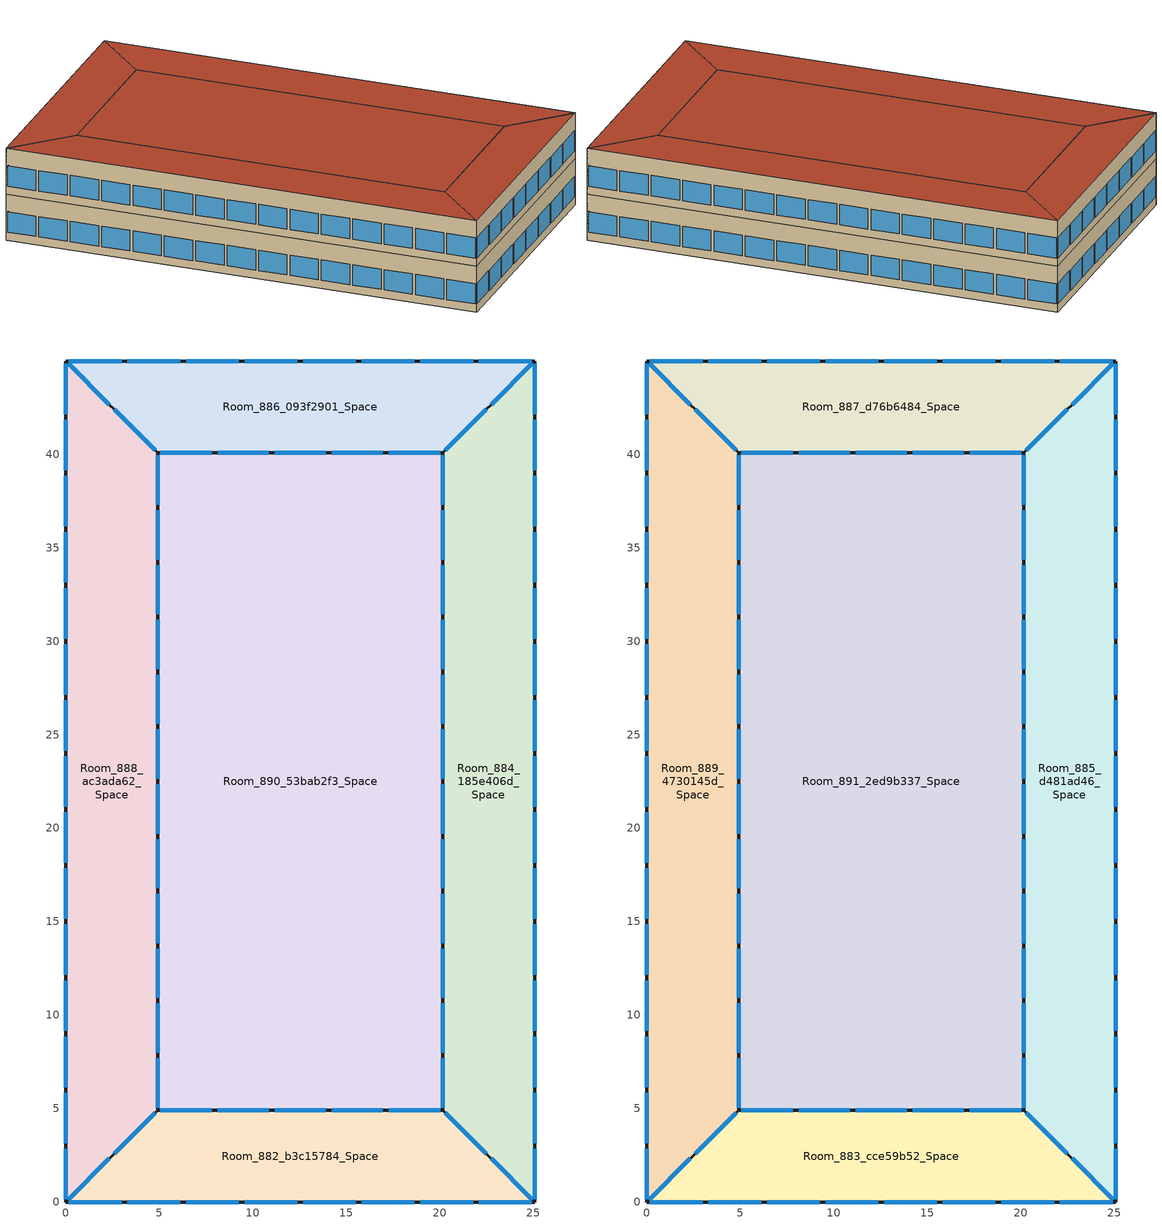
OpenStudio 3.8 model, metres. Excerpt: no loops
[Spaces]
Room_882_b3c15784_Space
 floor ground: 20.16,4.9 25.07,0 0,0 4.9,4.9 z0
 wall outside: 20.16,4.9 4.9,4.9 0,0 25.07,0 20.16,4.9 z0:4.5
 window: 20.01,4.9 17.26,4.9 / 16.96,4.9 14.21,4.9 / 13.91,4.9 11.16,4.9 / 10.85,4.9 8.11,4.9 / 7.8,4.9 5.06,4.9 / 4.78,4.78 2.57,2.57 / 2.33,2.33 0.12,0.12 / 24.94,0.12 22.74,2.33 / 22.49,2.57 20.29,4.78 / 0.16,0 2.98,0 / 3.29,0 6.11,0 / 6.42,0 9.24,0 / 9.56,0 12.38,0 / 12.69,0 15.51,0 / 15.82,0 18.64,0 / 18.96,0 21.78,0 / 22.09,0 24.91,0 z0.8:2.8
 roof outside: 0,0 25.07,0 20.16,4.9 4.9,4.9 z4.5
Room_884_185e406d_Space
 floor ground: 25.07,44.98 25.07,0 20.16,4.9 20.16,40.08 z0
 wall outside: 20.16,4.9 25.07,0 25.07,44.98 20.16,40.08 20.16,4.9 z0:4.5
 window: 20.29,4.78 22.49,2.57 / 22.74,2.33 24.94,0.12 / 20.16,39.94 20.16,37.3 / 20.16,37 20.16,34.37 / 20.16,34.07 20.16,31.43 / 20.16,31.14 20.16,28.5 / 20.16,28.21 20.16,25.57 / 20.16,25.28 20.16,22.64 / 20.16,22.35 20.16,19.71 / 20.16,19.41 20.16,16.78 / 20.16,16.48 20.16,13.84 / 20.16,13.55 20.16,10.91 / 20.16,10.62 20.16,7.98 / 20.16,7.69 20.16,5.05 / 24.94,44.86 22.74,42.66 / 22.49,42.41 20.29,40.2 / 25.07,0.15 25.07,2.85 / 25.07,3.15 25.07,5.85 / 25.07,6.15 25.07,8.85 / 25.07,9.15 25.07,11.85 / 25.07,12.15 25.07,14.84 / 25.07,15.14 25.07,17.84 / 25.07,18.14 25.07,20.84 / 25.07,21.14 25.07,23.84 / 25.07,24.14 25.07,26.84 / 25.07,27.14 25.07,29.84 / 25.07,30.14 25.07,32.84 / 25.07,33.14 25.07,35.84 / 25.07,36.14 25.07,38.84 / 25.07,39.14 25.07,41.84 / 25.07,42.14 25.07,44.83 z0.8:2.8
 roof outside: 20.16,40.08 20.16,4.9 25.07,0 25.07,44.98 z4.5
Room_886_093f2901_Space
 floor ground: 25.07,44.98 20.16,40.08 4.9,40.08 0,44.98 z0
 wall outside: 20.16,40.08 25.07,44.98 0,44.98 4.9,40.08 20.16,40.08 z0:4.5
 window: 20.29,40.2 22.49,42.41 / 22.74,42.66 24.94,44.86 / 5.06,40.08 7.8,40.08 / 8.11,40.08 10.85,40.08 / 11.16,40.08 13.91,40.08 / 14.21,40.08 16.96,40.08 / 17.26,40.08 20.01,40.08 / 0.12,44.86 2.33,42.66 / 2.57,42.41 4.78,40.2 / 24.91,44.98 22.09,44.98 / 21.78,44.98 18.96,44.98 / 18.64,44.98 15.82,44.98 / 15.51,44.98 12.69,44.98 / 12.38,44.98 9.56,44.98 / 9.24,44.98 6.42,44.98 / 6.11,44.98 3.29,44.98 / 2.98,44.98 0.16,44.98 z0.8:2.8
 roof outside: 0,44.98 4.9,40.08 20.16,40.08 25.07,44.98 z4.5
Room_888_ac3ada62_Space
 floor ground: 0,44.98 4.9,40.08 4.9,4.9 0,0 z0
 wall outside: 4.9,40.08 0,44.98 0,0 4.9,4.9 4.9,40.08 z0:4.5
 window: 4.78,40.2 2.57,42.41 / 2.33,42.66 0.12,44.86 / 0.12,0.12 2.33,2.33 / 2.57,2.57 4.78,4.78 / 4.9,5.05 4.9,7.69 / 4.9,7.98 4.9,10.62 / 4.9,10.91 4.9,13.55 / 4.9,13.84 4.9,16.48 / 4.9,16.78 4.9,19.41 / 4.9,19.71 4.9,22.35 / 4.9,22.64 4.9,25.28 / 4.9,25.57 4.9,28.21 / 4.9,28.5 4.9,31.14 / 4.9,31.43 4.9,34.07 / 4.9,34.37 4.9,37 / 4.9,37.3 4.9,39.94 / 0,44.83 0,42.14 / 0,41.84 0,39.14 / 0,38.84 0,36.14 / 0,35.84 0,33.14 / 0,32.84 0,30.14 / 0,29.84 0,27.14 / 0,26.84 0,24.14 / 0,23.84 0,21.14 / 0,20.84 0,18.14 / 0,17.84 0,15.14 / 0,14.84 0,12.15 / 0,11.85 0,9.15 / 0,8.85 0,6.15 / 0,5.85 0,3.15 / 0,2.85 0,0.15 z0.8:2.8
 roof outside: 0,44.98 0,0 4.9,4.9 4.9,40.08 z4.5
Room_890_53bab2f3_Space
 floor ground: 20.16,40.08 20.16,4.9 4.9,4.9 4.9,40.08 z0
 wall outside: 4.9,40.08 4.9,4.9 20.16,4.9 20.16,40.08 4.9,40.08 z0:4.5
 window: 4.9,39.94 4.9,37.3 / 4.9,37 4.9,34.37 / 4.9,34.07 4.9,31.43 / 4.9,31.14 4.9,28.5 / 4.9,28.21 4.9,25.57 / 4.9,25.28 4.9,22.64 / 4.9,22.35 4.9,19.71 / 4.9,19.41 4.9,16.78 / 4.9,16.48 4.9,13.84 / 4.9,13.55 4.9,10.91 / 4.9,10.62 4.9,7.98 / 4.9,7.69 4.9,5.05 / 20.01,40.08 17.26,40.08 / 16.96,40.08 14.21,40.08 / 13.91,40.08 11.16,40.08 / 10.85,40.08 8.11,40.08 / 7.8,40.08 5.06,40.08 / 20.16,5.05 20.16,7.69 / 20.16,7.98 20.16,10.62 / 20.16,10.91 20.16,13.55 / 20.16,13.84 20.16,16.48 / 20.16,16.78 20.16,19.41 / 20.16,19.71 20.16,22.35 / 20.16,22.64 20.16,25.28 / 20.16,25.57 20.16,28.21 / 20.16,28.5 20.16,31.14 / 20.16,31.43 20.16,34.07 / 20.16,34.37 20.16,37 / 20.16,37.3 20.16,39.94 / 5.06,4.9 7.8,4.9 / 8.11,4.9 10.85,4.9 / 11.16,4.9 13.91,4.9 / 14.21,4.9 16.96,4.9 / 17.26,4.9 20.01,4.9 z0.8:2.8
 roof outside: 4.9,40.08 4.9,4.9 20.16,4.9 20.16,40.08 z4.5
Room_883_cce59b52_Space
 floor outside: 20.16,4.9 25.07,0 0,0 4.9,4.9 z4.5
 wall outside: 20.16,4.9 4.9,4.9 0,0 25.07,0 20.16,4.9 z4.5:9
 window: 20.01,4.9 17.26,4.9 / 16.96,4.9 14.21,4.9 / 13.91,4.9 11.16,4.9 / 10.85,4.9 8.11,4.9 / 7.8,4.9 5.06,4.9 / 4.78,4.78 2.57,2.57 / 2.33,2.33 0.12,0.12 / 24.94,0.12 22.74,2.33 / 22.49,2.57 20.29,4.78 / 0.16,0 2.98,0 / 3.29,0 6.11,0 / 6.42,0 9.24,0 / 9.56,0 12.38,0 / 12.69,0 15.51,0 / 15.82,0 18.64,0 / 18.96,0 21.78,0 / 22.09,0 24.91,0 z5.3:7.3
 roof outside: 0,0 25.07,0 20.16,4.9 4.9,4.9 z9
Room_885_d481ad46_Space
 floor outside: 25.07,44.98 25.07,0 20.16,4.9 20.16,40.08 z4.5
 wall outside: 20.16,4.9 25.07,0 25.07,44.98 20.16,40.08 20.16,4.9 z4.5:9
 window: 20.29,4.78 22.49,2.57 / 22.74,2.33 24.94,0.12 / 20.16,39.94 20.16,37.3 / 20.16,37 20.16,34.37 / 20.16,34.07 20.16,31.43 / 20.16,31.14 20.16,28.5 / 20.16,28.21 20.16,25.57 / 20.16,25.28 20.16,22.64 / 20.16,22.35 20.16,19.71 / 20.16,19.41 20.16,16.78 / 20.16,16.48 20.16,13.84 / 20.16,13.55 20.16,10.91 / 20.16,10.62 20.16,7.98 / 20.16,7.69 20.16,5.05 / 24.94,44.86 22.74,42.66 / 22.49,42.41 20.29,40.2 / 25.07,0.15 25.07,2.85 / 25.07,3.15 25.07,5.85 / 25.07,6.15 25.07,8.85 / 25.07,9.15 25.07,11.85 / 25.07,12.15 25.07,14.84 / 25.07,15.14 25.07,17.84 / 25.07,18.14 25.07,20.84 / 25.07,21.14 25.07,23.84 / 25.07,24.14 25.07,26.84 / 25.07,27.14 25.07,29.84 / 25.07,30.14 25.07,32.84 / 25.07,33.14 25.07,35.84 / 25.07,36.14 25.07,38.84 / 25.07,39.14 25.07,41.84 / 25.07,42.14 25.07,44.83 z5.3:7.3
 roof outside: 20.16,40.08 20.16,4.9 25.07,0 25.07,44.98 z9
Room_887_d76b6484_Space
 floor outside: 25.07,44.98 20.16,40.08 4.9,40.08 0,44.98 z4.5
 wall outside: 20.16,40.08 25.07,44.98 0,44.98 4.9,40.08 20.16,40.08 z4.5:9
 window: 20.29,40.2 22.49,42.41 / 22.74,42.66 24.94,44.86 / 5.06,40.08 7.8,40.08 / 8.11,40.08 10.85,40.08 / 11.16,40.08 13.91,40.08 / 14.21,40.08 16.96,40.08 / 17.26,40.08 20.01,40.08 / 0.12,44.86 2.33,42.66 / 2.57,42.41 4.78,40.2 / 24.91,44.98 22.09,44.98 / 21.78,44.98 18.96,44.98 / 18.64,44.98 15.82,44.98 / 15.51,44.98 12.69,44.98 / 12.38,44.98 9.56,44.98 / 9.24,44.98 6.42,44.98 / 6.11,44.98 3.29,44.98 / 2.98,44.98 0.16,44.98 z5.3:7.3
 roof outside: 0,44.98 4.9,40.08 20.16,40.08 25.07,44.98 z9
Room_889_4730145d_Space
 floor outside: 0,44.98 4.9,40.08 4.9,4.9 0,0 z4.5
 wall outside: 4.9,40.08 0,44.98 0,0 4.9,4.9 4.9,40.08 z4.5:9
 window: 4.78,40.2 2.57,42.41 / 2.33,42.66 0.12,44.86 / 0.12,0.12 2.33,2.33 / 2.57,2.57 4.78,4.78 / 4.9,5.05 4.9,7.69 / 4.9,7.98 4.9,10.62 / 4.9,10.91 4.9,13.55 / 4.9,13.84 4.9,16.48 / 4.9,16.78 4.9,19.41 / 4.9,19.71 4.9,22.35 / 4.9,22.64 4.9,25.28 / 4.9,25.57 4.9,28.21 / 4.9,28.5 4.9,31.14 / 4.9,31.43 4.9,34.07 / 4.9,34.37 4.9,37 / 4.9,37.3 4.9,39.94 / 0,44.83 0,42.14 / 0,41.84 0,39.14 / 0,38.84 0,36.14 / 0,35.84 0,33.14 / 0,32.84 0,30.14 / 0,29.84 0,27.14 / 0,26.84 0,24.14 / 0,23.84 0,21.14 / 0,20.84 0,18.14 / 0,17.84 0,15.14 / 0,14.84 0,12.15 / 0,11.85 0,9.15 / 0,8.85 0,6.15 / 0,5.85 0,3.15 / 0,2.85 0,0.15 z5.3:7.3
 roof outside: 0,44.98 0,0 4.9,4.9 4.9,40.08 z9
Room_891_2ed9b337_Space
 floor outside: 20.16,40.08 20.16,4.9 4.9,4.9 4.9,40.08 z4.5
 wall outside: 4.9,40.08 4.9,4.9 20.16,4.9 20.16,40.08 4.9,40.08 z4.5:9
 window: 4.9,39.94 4.9,37.3 / 4.9,37 4.9,34.37 / 4.9,34.07 4.9,31.43 / 4.9,31.14 4.9,28.5 / 4.9,28.21 4.9,25.57 / 4.9,25.28 4.9,22.64 / 4.9,22.35 4.9,19.71 / 4.9,19.41 4.9,16.78 / 4.9,16.48 4.9,13.84 / 4.9,13.55 4.9,10.91 / 4.9,10.62 4.9,7.98 / 4.9,7.69 4.9,5.05 / 20.01,40.08 17.26,40.08 / 16.96,40.08 14.21,40.08 / 13.91,40.08 11.16,40.08 / 10.85,40.08 8.11,40.08 / 7.8,40.08 5.06,40.08 / 20.16,5.05 20.16,7.69 / 20.16,7.98 20.16,10.62 / 20.16,10.91 20.16,13.55 / 20.16,13.84 20.16,16.48 / 20.16,16.78 20.16,19.41 / 20.16,19.71 20.16,22.35 / 20.16,22.64 20.16,25.28 / 20.16,25.57 20.16,28.21 / 20.16,28.5 20.16,31.14 / 20.16,31.43 20.16,34.07 / 20.16,34.37 20.16,37 / 20.16,37.3 20.16,39.94 / 5.06,4.9 7.8,4.9 / 8.11,4.9 10.85,4.9 / 11.16,4.9 13.91,4.9 / 14.21,4.9 16.96,4.9 / 17.26,4.9 20.01,4.9 z5.3:7.3
 roof outside: 4.9,40.08 4.9,4.9 20.16,4.9 20.16,40.08 z9
[Building]
1360_rue Ropery (MTL)_212428_Y_2002_low: North Axis {deg}=0; Default Construction Set=Office_ 1980 2005_6A 2; Standards Building Type=MediumOffice
[Site]
Montreal Int'l: Latitude {deg}=45.47; Longitude {deg}=-73.75; Time Zone {hr}=-5; Elevation {m}=36; Terrain=City
[SizingPeriod:DesignDay] Day of Month=21
Name | Maximum Dry-Bulb Temperature {C} | Daily Dry-Bulb Temperature Range {deltaC} | Barometric Pressure {Pa} | Wind Speed {m/s} | Wind Direction {deg} | Sky Clearness | Month | Day Type | Humidity Condition Type | Wetbulb or DewPoint at Maximum Dry-Bulb {C} | Solar Model Indicator | Rain Indicator | Snow Indicator | Daylight Saving Time Indicator | Dry-Bulb Temperature Range Modifier Type | ASHRAE Clear Sky Optical Depth for Beam Irradiance | ASHRAE Clear Sky Optical Depth for Diffuse Irradiance | Enthalpy at Maximum Dry-Bulb {J/kg}
Montreal Int'l Heating Design Day 99.6% Condns DB | -22.8 | 0 | 101099 | 3.6 | 294 | 0 | 1 | WinterDesignDay | Wetbulb | -22.8 | ASHRAEClearSky
Montreal Int'l Cooling Design Day 0.4% Condns DB=>MWB | 29.4 | 9.7 | 101099 | 4.8 | 228 | 1 | 7 | SummerDesignDay | Wetbulb | 22.7 | ASHRAEClearSky
Montreal Int'l Ann Htg 99.6% Condns DB | -23.7 | 0 | 100893 | 3.9 | 260 | 0 | 1 | WinterDesignDay | Wetbulb | -23.7 | ASHRAEClearSky | No | No | No | DefaultMultipliers
Montreal Int'l Ann Hum_n 99.6% Condns DP=>MCDB | -23 | 0 | 100893 | 3.9 | 260 | 0 | 1 | WinterDesignDay | Dewpoint | -30.5 | ASHRAEClearSky | No | No | No | DefaultMultipliers
Montreal Int'l Ann Htg Wind 99.6% Condns WS=>MCDB | -5.3 | 0 | 100893 | 12.9 | 260 | 0 | 1 | WinterDesignDay | Wetbulb | -5.3 | ASHRAEClearSky | No | No | No | DefaultMultipliers
Montreal Int'l Ann Clg .4% Condns DB=>MWB | 30 | 9.3 | 100893 | 4.9 | 220 |  | 7 | SummerDesignDay | Wetbulb | 22.1 | ASHRAETau | No | No | No | DefaultMultipliers | 0.465 | 1.966
Montreal Int'l Ann Clg .4% Condns WB=>MDB | 28.1 | 9.3 | 100893 | 4.9 | 220 |  | 7 | SummerDesignDay | Wetbulb | 23.2 | ASHRAETau | No | No | No | DefaultMultipliers | 0.465 | 1.966
Montreal Int'l Ann Clg .4% Condns DP=>MDB | 26 | 9.3 | 100893 | 4.9 | 220 |  | 7 | SummerDesignDay | Dewpoint | 21.6 | ASHRAETau | No | No | No | DefaultMultipliers | 0.465 | 1.966
Montreal Int'l Ann Clg .4% Condns Enth=>MDB | 28.1 | 9.3 | 100893 | 4.9 | 220 |  | 7 | SummerDesignDay | Enthalpy | 23 | ASHRAETau | No | No | No | DefaultMultipliers | 0.465 | 1.966 | 69300
[Site:WaterMainsTemperature]
Calculation Method=CorrelationFromWeatherFile
[ClimateZones]
Climate Zone Institution Name 1=ASHRAE; Climate Zone Document Name 1=ANSI/ASHRAE Standard 169; Climate Zone Document Year 1=2006; Climate Zone Value 1=6A; Climate Zone Institution Name 2=CEC; Climate Zone Document Name 2=California Climate Zone Descriptions; Climate Zone Document Year 2=1995
[Material:NoMass] Thermal Absorptance=0.9
Name | Roughness | Thermal Resistance {m2-K/W} | Solar Absorptance | Visible Absorptance
AQNC2024NMair less15 mm | MediumRough | 0.16 | 0.7 | 0.7
CP02 CARPET PAD | Smooth | 0.1 | 0.8 | 0.8
[Material]
Name | Roughness | Thickness {m} | Conductivity {W/m-K} | Density {kg/m3} | Specific Heat {J/kg-K} | Thermal Absorptance | Solar Absorptance | Visible Absorptance
G05 25mm wood | MediumSmooth | 0.0254 | 0.15 | 608 | 1630 | 0.9 | 0.5 | 0.5
AQNC2024standard concrete | MediumRough | 0.2 | 2.5 | 2400 | 840 | 0.7 | 0.7 | 0.7
AQNC2024concrete blocks | MediumRough | 0.2 | 1.1 | 800 | 920 | 0.7 | 0.7 | 0.7
AQNC2024expanded polystyrene type I 5 cm 1 | MediumRough | 0.05 | 0.0385 | 15 | 1500 | 0.7 | 0.7 | 0.7
AQNC2024gypsum board | MediumRough | 0.1 | 0.159 | 800 | 1090 | 0.7 | 0.7 | 0.7
AQNC2024built-up roofing 1 | MediumRough | 0.1 | 0.162 | 1121 | 1470 | 0.7 | 0.7 | 0.7
AQNC2024expanded polystyrene type I 15 cm 1 | MediumRough | 0.15 | 0.0385 | 15 | 1500 | 0.7 | 0.7 | 0.7
F16 Acoustic tile | MediumSmooth | 0.0191 | 0.06 | 368 | 590 | 0.9 | 0.3 | 0.3
M11 100mm lightweight concrete | MediumRough | 0.1016 | 0.53 | 1280 | 840 | 0.9 | 0.5 | 0.5
G01a 19mm gypsum board | MediumSmooth | 0.019 | 0.16 | 800 | 1090 | 0.9 | 0.4 | 0.4
MAT-CC05 4 HW CONCRETE | Rough | 0.1016 | 1.311 | 2240 | 836.8 | 0.9 | 0.85 | 0.85
I01 25mm insulation board | MediumRough | 0.0254 | 0.03 | 43 | 1210 | 0.9 | 0.6 | 0.6
F08 Metal surface 3; F08 Metal surface 4 | Smooth | 0.0008 | 45.28 | 7824 | 500 | 0.9 | 0.7 | 0.7
[WindowMaterial:SimpleGlazingSystem]
Double glazing good office: U-Factor {W/m2-K}=2.96; Solar Heat Gain Coefficient=0.4
[WindowMaterial:Glazing]
Clear 3mm: Optical Data Type=SpectralAverage; Thickness {m}=0.003; Solar Transmittance at Normal Incidence=0.837; Front Side Solar Reflectance at Normal Incidence=0.075; Back Side Solar Reflectance at Normal Incidence=0; Visible Transmittance at Normal Incidence=0.898; Front Side Visible Reflectance at Normal Incidence=0.081; Back Side Visible Reflectance at Normal Incidence=0; Infrared Transmittance at Normal Incidence=0; Front Side Infrared Hemispherical Emissivity=0.84; Back Side Infrared Hemispherical Emissivity=0.84; Conductivity {W/m-K}=0.9; Dirt Correction Factor for Solar and Visible Transmittance=1; Solar Diffusing=No
[Construction]
Interior Partition; Interior Door; Interior Partition 3: G05 25mm wood
AQ_Office_2024_Office  ground 1980 2005 6A: AQNC2024standard concrete, AQNC2024NMair less15 mm
AQ_Office_2024_Office  Wall 1980 2005 6A: AQNC2024concrete blocks, AQNC2024expanded polystyrene type I 5 cm 1, AQNC2024gypsum board
AQ_Office_2024_Office  roof 1980 2005 6A: AQNC2024built-up roofing 1, AQNC2024expanded polystyrene type I 15 cm 1
Interior Floor: F16 Acoustic tile, F05 Ceiling air space resistance, M11 100mm lightweight concrete
Interior Wall: G01a 19mm gypsum board, F04 Wall air space resistance, G01a 19mm gypsum board
Interior Ceiling: M11 100mm lightweight concrete, F05 Ceiling air space resistance, F16 Acoustic tile
ExtSlabCarpet 4in ClimateZone 1-8: MAT-CC05 4 HW CONCRETE, CP02 CARPET PAD
Double Glazing 2.96: Double glazing good office
Interior Window: Clear 3mm
Exterior Door 2: F08 Metal surface 3, I01 25mm insulation board
Exterior Door 3: F08 Metal surface 4, I01 25mm insulation board
[DefaultSurfaceConstructions]
Name | Floor Construction | Wall Construction | Roof Ceiling Construction
Default Surface Constructions 24; Default Surface Constructions 38 | AQ_Office_2024_Office  ground 1980 2005 6A | AQ_Office_2024_Office  Wall 1980 2005 6A | AQ_Office_2024_Office  roof 1980 2005 6A
Default Surface Constructions 36; Default Surface Constructions 39 | Interior Floor | Interior Wall | Interior Ceiling
Default Surface Constructions 37; Default Surface Constructions 40 | ExtSlabCarpet 4in ClimateZone 1-8 | ExtSlabCarpet 4in ClimateZone 1-8 | ExtSlabCarpet 4in ClimateZone 1-8
[DefaultSubSurfaceConstructions]
Name | Fixed Window Construction | Operable Window Construction | Door Construction | Tubular Daylight Dome Construction | Tubular Daylight Diffuser Construction
Default Sub Surface Constructions 28; Default Sub Surface Constructions 31 | Interior Window | Interior Window | Interior Door
Default Sub Surface Constructions 29 | Double Glazing 2.96 | Double Glazing 2.96 | Exterior Door 2 | Interior Window | Interior Window
Default Sub Surface Constructions 30 | Double Glazing 2.96 | Double Glazing 2.96 | Exterior Door 3 | Interior Window | Interior Window
[Material:AirGap]
Name | Thermal Resistance {m2-K/W}
F05 Ceiling air space resistance | 0.18
F04 Wall air space resistance | 0.15
[DefaultConstructionSet] Interior Partition Construction=Interior Partition; Adiabatic Surface Construction=Interior Partition 3
Name | Default Exterior Surface Constructions | Default Interior Surface Constructions | Default Ground Contact Surface Constructions | Default Exterior SubSurface Constructions | Default Interior SubSurface Constructions
Office_ 1980 2005_6A | Default Surface Constructions 38 | Default Surface Constructions 39 | Default Surface Constructions 40 | Default Sub Surface Constructions 29 | Default Sub Surface Constructions 31
Office_ 1980 2005_6A 2 | Default Surface Constructions 24 | Default Surface Constructions 36 | Default Surface Constructions 37 | Default Sub Surface Constructions 30 | Default Sub Surface Constructions 28
[SpaceType]
MediumOffice Building: Default Construction Set=Office_ 1980 2005_6A; Design Specification Outdoor Air Object=MediumOffice Building_Ventilation
[People:Definition]
MediumOffice Building_People: Number of People Calculation Method=People/Area; People per Space Floor Area {person/m2}=0.0711847; Fraction Radiant=0.3; Sensible Heat Fraction=Autocalculate
[People]
MediumOffice Building_People: People Definition=MediumOffice Building_People; Space or SpaceType=MediumOffice Building; Number of People Schedule=NECB-A-Occupancy; Activity Level Schedule=MediumOffice Building_People_Act Schedule; Multiplier=1
[Lights:Definition]
MediumOffice Building_Lighting: Design Level Calculation Method=Watts/Area; Watts per Space Floor Area {W/m2}=6.68315; Fraction Radiant=0.7; Fraction Visible=0.2; Return Air Fraction=0
[Lights]
MediumOffice Building_Lighting: Lights Definition=MediumOffice Building_Lighting; Space or SpaceType=MediumOffice Building; Schedule=NECB-A-Lighting; Fraction Replaceable=1
[ElectricEquipment:Definition]
MediumOffice Building_Electric Equipment: Design Level Calculation Method=Watts/Area; Watts per Space Floor Area {W/m2}=7.54366; Fraction Latent=0; Fraction Radiant=0.5; Fraction Lost=0
[ElectricEquipment]
MediumOffice Building_Electric Equipment: Electric Equipment Definition=MediumOffice Building_Electric Equipment; Space or SpaceType=MediumOffice Building; Schedule=NECB-A-Electric-Equipment
[SpaceInfiltration:DesignFlowRate]
MediumOffice Building_Infiltration: Space or SpaceType=MediumOffice Building; Schedule=MediumOffice Building_Infiltration Schedule; Design Flow Rate Calculation Method=Flow/ExteriorArea; Flow per Exterior Surface Area {m3/s-m2}=0.000226568; Constant Term Coefficient=1; Temperature Term Coefficient=0; Velocity Term Coefficient=0
[DesignSpecification:OutdoorAir]
MediumOffice Building_Ventilation: Outdoor Air Flow per Person {m3/s-person}=0.00175762; Outdoor Air Flow per Floor Area {m3/s-m2}=0.000336663; Outdoor Air Flow Rate {m3/s}=0; Outdoor Air Flow Air Changes per Hour {1/hr}=0
[Space] Space Type=MediumOffice Building
Name | Building Story | Thermal Zone
Room_882_b3c15784_Space | Floor1 | Room_882_b3c15784
Room_883_cce59b52_Space | Floor2 | Room_883_cce59b52
Room_884_185e406d_Space | Floor1 | Room_884_185e406d
Room_885_d481ad46_Space | Floor2 | Room_885_d481ad46
Room_886_093f2901_Space | Floor1 | Room_886_093f2901
Room_887_d76b6484_Space | Floor2 | Room_887_d76b6484
Room_888_ac3ada62_Space | Floor1 | Room_888_ac3ada62
Room_889_4730145d_Space | Floor2 | Room_889_4730145d
Room_890_53bab2f3_Space | Floor1 | Room_890_53bab2f3
Room_891_2ed9b337_Space | Floor2 | Room_891_2ed9b337
[ThermalZone] Ceiling Height {m}=4.5; Use Ideal Air Loads=No
Name | Volume {m3} | Thermostat
Room_882_b3c15784 | 444.823 | MediumOffice Building_Setpoint
Room_883_cce59b52 | 444.823 | MediumOffice Building_Setpoint 1
Room_884_185e406d | 884.258 | MediumOffice Building_Setpoint 2
Room_885_d481ad46 | 884.258 | MediumOffice Building_Setpoint 3
Room_886_093f2901 | 444.823 | MediumOffice Building_Setpoint 4
Room_887_d76b6484 | 444.823 | MediumOffice Building_Setpoint 5
Room_888_ac3ada62 | 884.258 | MediumOffice Building_Setpoint 6
Room_889_4730145d | 884.258 | MediumOffice Building_Setpoint 7
Room_890_53bab2f3 | 2415.9 | MediumOffice Building_Setpoint 8
Room_891_2ed9b337 | 2415.9 | MediumOffice Building_Setpoint 9
[BuildingStory]
Floor1; Floor2
[WaterUse:Equipment:Definition] Target Temperature Schedule=60.0C Hot Water; Sensible Fraction Schedule=0.2 Hot Water Sensible Fraction; Latent Fraction Schedule=0.05 Hot Water Latent Fraction
Name | Peak Flow Rate {m3/s}
MediumOffice Building_Service Hot Water..Room_882_b3c15784; MediumOffice Building_Service Hot Water..Room_883_cce59b52; MediumOffice Building_Service Hot Water..Room_886_093f2901; MediumOffice Building_Service Hot Water..Room_887_d76b6484 | 1.06395e-06
MediumOffice Building_Service Hot Water..Room_884_185e406d; MediumOffice Building_Service Hot Water..Room_885_d481ad46; MediumOffice Building_Service Hot Water..Room_888_ac3ada62; MediumOffice Building_Service Hot Water..Room_889_4730145d | 2.11502e-06
MediumOffice Building_Service Hot Water..Room_890_53bab2f3; MediumOffice Building_Service Hot Water..Room_891_2ed9b337 | 5.7785e-06
[WaterUse:Equipment] Flow Rate Fraction Schedule=MediumOffice Building_Service Hot Water Schedule
Name | Water Use Equipment Definition | Space
MediumOffice Building_Service Hot Water..Room_882_b3c15784 | MediumOffice Building_Service Hot Water..Room_882_b3c15784 | Room_882_b3c15784_Space
MediumOffice Building_Service Hot Water..Room_883_cce59b52 | MediumOffice Building_Service Hot Water..Room_883_cce59b52 | Room_883_cce59b52_Space
MediumOffice Building_Service Hot Water..Room_884_185e406d | MediumOffice Building_Service Hot Water..Room_884_185e406d | Room_884_185e406d_Space
MediumOffice Building_Service Hot Water..Room_885_d481ad46 | MediumOffice Building_Service Hot Water..Room_885_d481ad46 | Room_885_d481ad46_Space
MediumOffice Building_Service Hot Water..Room_886_093f2901 | MediumOffice Building_Service Hot Water..Room_886_093f2901 | Room_886_093f2901_Space
MediumOffice Building_Service Hot Water..Room_887_d76b6484 | MediumOffice Building_Service Hot Water..Room_887_d76b6484 | Room_887_d76b6484_Space
MediumOffice Building_Service Hot Water..Room_888_ac3ada62 | MediumOffice Building_Service Hot Water..Room_888_ac3ada62 | Room_888_ac3ada62_Space
MediumOffice Building_Service Hot Water..Room_889_4730145d | MediumOffice Building_Service Hot Water..Room_889_4730145d | Room_889_4730145d_Space
MediumOffice Building_Service Hot Water..Room_890_53bab2f3 | MediumOffice Building_Service Hot Water..Room_890_53bab2f3 | Room_890_53bab2f3_Space
MediumOffice Building_Service Hot Water..Room_891_2ed9b337 | MediumOffice Building_Service Hot Water..Room_891_2ed9b337 | Room_891_2ed9b337_Space
[ThermostatSetpoint:DualSetpoint] Heating Setpoint Temperature Schedule=NECB-A-Thermostat Setpoint-Heating; Cooling Setpoint Temperature Schedule=NECB-A-Thermostat Setpoint-Cooling
MediumOffice Building_Setpoint; MediumOffice Building_Setpoint 1; MediumOffice Building_Setpoint 2; MediumOffice Building_Setpoint 3; MediumOffice Building_Setpoint 4; MediumOffice Building_Setpoint 5; MediumOffice Building_Setpoint 6; MediumOffice Building_Setpoint 7; MediumOffice Building_Setpoint 8; MediumOffice Building_Setpoint 9
[Schedule:Ruleset]
Name | Default Day Schedule | Summer Design Day Schedule | Winter Design Day Schedule | Holiday Schedule
MediumOffice Building_Service Hot Water Schedule | MediumOffice Building_Service Hot Water Schedule_Sunday | MediumOffice Building_Service Hot Water Schedule_SmrDsn 1 | MediumOffice Building_Service Hot Water Schedule_WntrDsn 1 | MediumOffice Building_Service Hot Water Schedule_Hol 1
MediumOffice Building_Infiltration Schedule | MediumOffice Building_Infiltration Schedule_Sunday | MediumOffice Building_Infiltration Schedule_SmrDsn 1 | MediumOffice Building_Infiltration Schedule_WntrDsn 1 | MediumOffice Building_Infiltration Schedule_Hol 1
MediumOffice Building_People_Act Schedule | MediumOffice Building_People_Act Schedule_Sunday | MediumOffice Building_People_Act Schedule_SmrDsn 1 | MediumOffice Building_People_Act Schedule_WntrDsn 1 | MediumOffice Building_People_Act Schedule_Hol 1
60.0C Hot Water | Schedule Day 15
0.2 Hot Water Sensible Fraction | Schedule Day 16
0.05 Hot Water Latent Fraction | Schedule Day 17
NECB-A-Occupancy | NECB-A-Occupancy_Default |  |  | NECB-A-Occupancy_Hol 1
NECB-A-Lighting | NECB-A-Lighting_Default |  |  | NECB-A-Lighting_Hol 1
NECB-A-Electric-Equipment | NECB-A-Electric-Equipment_Default |  |  | NECB-A-Electric-Equipment_Hol 1
NECB-A-Thermostat Setpoint-Cooling | NECB-A-Thermostat Setpoint-Cooling_Default |  |  | NECB-A-Thermostat Setpoint-Cooling_Hol 1
NECB-A-Thermostat Setpoint-Heating | NECB-A-Thermostat Setpoint-Heating_Default |  |  | NECB-A-Thermostat Setpoint-Heating_Hol 1
[Schedule:Day]
MediumOffice Building_Service Hot Water Schedule_Sunday; MediumOffice Building_Service Hot Water Schedule_Hol 1: No, 6, 0, 0, 11, 0, 0.04, 13, 0, 0.06, 14, 0, 0.09, 15, 0, 0.06, 18, 0, 0.04, 24, 0, 0
MediumOffice Building_Service Hot Water Schedule_SmrDsn 1; Schedule Day 5: No, 6, 0, 0, 7, 0, 0.07, 8, 0, 0.19, 9, 0, 0.35, 10, 0, 0.38, 11, 0, 0.39, 12, 0, 0.47, 13, 0, 0.57, 14, 0, 0.54, 15, 0, 0.34, 16, 0, 0.33, 17, 0, 0.44, 18, 0, 0.26, 19, 0, 0.21, 20, 0, 0.15, 21, 0, 0.17, 22, 0, 0.08, 24, 0, 0.05
MediumOffice Building_Service Hot Water Schedule_WntrDsn 1; Schedule Day 6: No, 6, 0, 0, 7, 0, 0.07, 8, 0, 0.11, 9, 0, 0.15, 10, 0, 0.21, 11, 0, 0.19, 12, 0, 0.23, 13, 0, 0.2, 14, 0, 0.19, 15, 0, 0.15, 16, 0, 0.13, 17, 0, 0.14, 19, 0, 0.07, 24, 0, 0
MediumOffice Building_Infiltration Schedule_Sunday; MediumOffice Building_Infiltration Schedule_Hol 1: No, 24, 0, 1
MediumOffice Building_Infiltration Schedule_SmrDsn 1; Schedule Day 11: No, 6, 0, 1, 22, 0, 0.25, 24, 0, 1
MediumOffice Building_Infiltration Schedule_WntrDsn 1; Schedule Day 12: No, 6, 0, 1, 18, 0, 0.25, 24, 0, 1
MediumOffice Building_People_Act Schedule_Sunday; MediumOffice Building_People_Act Schedule_Hol 1; MediumOffice Building_People_Act Schedule_SmrDsn 1; MediumOffice Building_People_Act Schedule_WntrDsn 1: No, 24, 0, 120
Schedule Day 15: No, 24, 0, 60
Schedule Day 16; NECB-A-Electric-Equipment_Hol 1; Schedule Day 30; Schedule Day 31: No, 24, 0, 0.2
Schedule Day 17; NECB-A-Lighting_Hol 1; Schedule Day 39; Schedule Day 40: No, 24, 0, 0.05
NECB-A-Occupancy_Default; Schedule Day 23: No, 7, 0, 0, 8, 0, 0.1, 9, 0, 0.7, 12, 0, 0.9, 14, 0, 0.5, 17, 0, 0.9, 18, 0, 0.7, 19, 0, 0.3, 23, 0, 0.1, 24, 0, 0
NECB-A-Occupancy_Hol 1; Schedule Day 24; Schedule Day 25: No, 24, 0, 0
NECB-A-Lighting_Default; Schedule Day 38: No, 7, 0, 0.05, 8, 0, 0.3, 9, 0, 0.8, 17, 0, 0.9, 18, 0, 0.8, 19, 0, 0.5, 21, 0, 0.3, 23, 0, 0.1, 24, 0, 0.05
NECB-A-Electric-Equipment_Default; Schedule Day 29: No, 7, 0, 0.2, 8, 0, 0.3, 9, 0, 0.8, 18, 0, 0.9, 19, 0, 0.5, 21, 0, 0.3, 24, 0, 0.2
NECB-A-Thermostat Setpoint-Cooling_Default; Schedule Day 26: No, 6, 0, 35, 21, 0, 24, 24, 0, 35
NECB-A-Thermostat Setpoint-Cooling_Hol 1; Schedule Day 27; Schedule Day 28: No, 24, 0, 35
NECB-A-Thermostat Setpoint-Heating_Default; Schedule Day 32: No, 6, 0, 18, 7, 0, 20, 21, 0, 22, 24, 0, 18
NECB-A-Thermostat Setpoint-Heating_Hol 1; Schedule Day 33; Schedule Day 34: No, 24, 0, 18
[Schedule:Rule] Date Specification Type=DateRange; Start Month=1; Start Day=1; End Month=12; End Day=31
Name | Schedule Ruleset | Rule Order | Day Schedule | Apply Sunday | Apply Monday | Apply Tuesday | Apply Wednesday | Apply Thursday | Apply Friday | Apply Saturday
Schedule Rule 5 | MediumOffice Building_Service Hot Water Schedule | 0 | Schedule Day 5 | No | Yes | Yes | Yes | Yes | Yes | No
Schedule Rule 6 | MediumOffice Building_Service Hot Water Schedule | 1 | Schedule Day 6 | No | No | No | No | No | No | Yes
Schedule Rule 11 | MediumOffice Building_Infiltration Schedule | 0 | Schedule Day 11 | No | Yes | Yes | Yes | Yes | Yes | No
Schedule Rule 12 | MediumOffice Building_Infiltration Schedule | 1 | Schedule Day 12 | No | No | No | No | No | No | Yes
Schedule Rule 15 | NECB-A-Occupancy | 0 | Schedule Day 23 | No | Yes | Yes | Yes | Yes | Yes | No
Schedule Rule 16 | NECB-A-Occupancy | 1 | Schedule Day 24 | No | No | No | No | No | No | Yes
Schedule Rule 17 | NECB-A-Occupancy | 2 | Schedule Day 25 | Yes | No | No | No | No | No | No
Schedule Rule 18 | NECB-A-Lighting | 0 | Schedule Day 38 | No | Yes | Yes | Yes | Yes | Yes | No
Schedule Rule 19 | NECB-A-Lighting | 1 | Schedule Day 39 | No | No | No | No | No | No | Yes
Schedule Rule 20 | NECB-A-Lighting | 2 | Schedule Day 40 | Yes | No | No | No | No | No | No
Schedule Rule 21 | NECB-A-Electric-Equipment | 0 | Schedule Day 29 | No | Yes | Yes | Yes | Yes | Yes | No
Schedule Rule 22 | NECB-A-Electric-Equipment | 1 | Schedule Day 30 | No | No | No | No | No | No | Yes
Schedule Rule 23 | NECB-A-Electric-Equipment | 2 | Schedule Day 31 | Yes | No | No | No | No | No | No
Schedule Rule 24 | NECB-A-Thermostat Setpoint-Cooling | 0 | Schedule Day 26 | No | Yes | Yes | Yes | Yes | Yes | No
Schedule Rule 25 | NECB-A-Thermostat Setpoint-Cooling | 1 | Schedule Day 27 | No | No | No | No | No | No | Yes
Schedule Rule 26 | NECB-A-Thermostat Setpoint-Cooling | 2 | Schedule Day 28 | Yes | No | No | No | No | No | No
Schedule Rule 27 | NECB-A-Thermostat Setpoint-Heating | 0 | Schedule Day 32 | No | Yes | Yes | Yes | Yes | Yes | No
Schedule Rule 28 | NECB-A-Thermostat Setpoint-Heating | 1 | Schedule Day 33 | No | No | No | No | No | No | Yes
Schedule Rule 29 | NECB-A-Thermostat Setpoint-Heating | 2 | Schedule Day 34 | Yes | No | No | No | No | No | No
